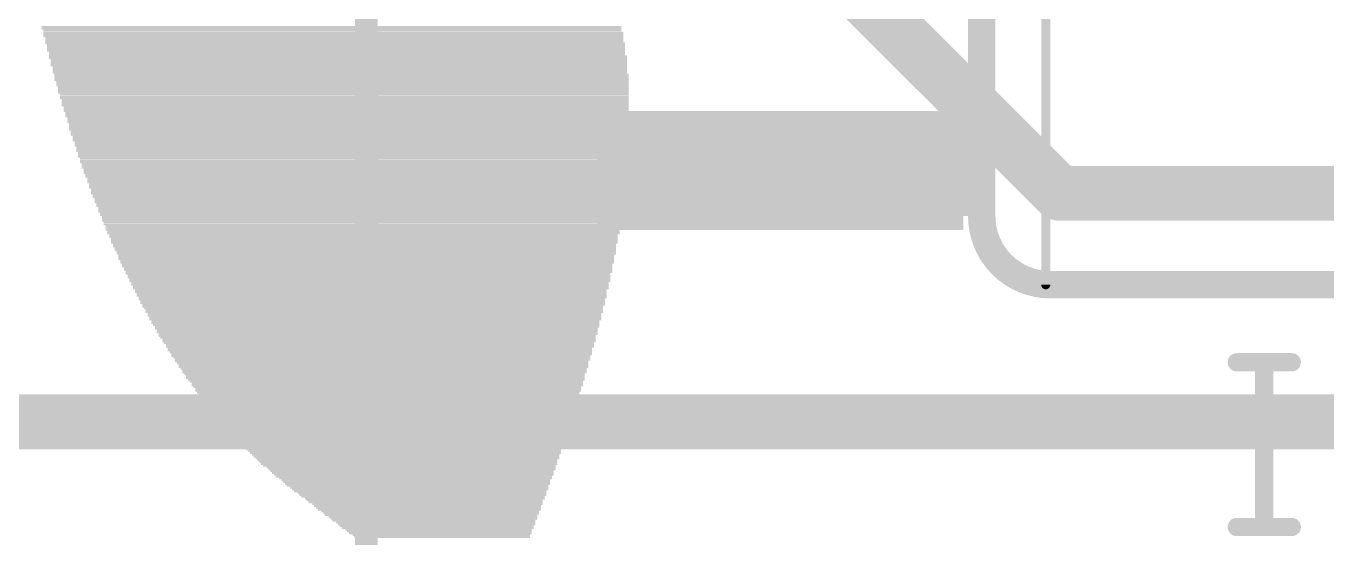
# Model space of a CAD drawing. Extents: x -4.9 to 32, y -0.2 to 25.6.
# Drawn here: x 13.82 to 21.04, y 7.23 to 10.07 of the extents above; entities that cross this region are included whole.
import ezdxf

# ---------------------------------------------------------------- set-up
doc = ezdxf.new("R2010")
doc.units = 0
for name, color, linetype in [('1', 12, 'CONTINUOUS'), ('16', 132, 'CONTINUOUS'), ('200', 40, 'CONTINUOUS'), ('21', 253, 'CONTINUOUS'), ('25', 253, 'CONTINUOUS'), ('51', 253, 'CONTINUOUS')]:
    doc.layers.add(name, color=color, linetype=linetype)

# ---------------------------------------------------------------- blocks, each defined once
blk = doc.blocks.new('RECT')
blk.add_solid([(-0.5, -0.5), (0.5, -0.5), (-0.5, 0.5), (0.5, 0.5)])

msp = doc.modelspace()

# ---------------------------------------------------------------- linework, layer by layer
at = {"layer": '16', "const_width": 0.3048}
for points in [[(11.049, 17.653), (19.558, 9.144)], [(11.557, 10.033), (13.716, 7.874)], [(19.558, 9.144), (26.162, 9.144)], [(13.716, 7.874), (26.035, 7.874)]]:
    msp.add_lwpolyline(points, dxfattribs=at)
at = {"layer": '16', "const_width": 0.1524}
for points in [[(19.558, 9.2202, 1), (19.558, 9.0678)], [(19.5041, 9.0901, 1), (19.6119, 9.1979)], [(13.6621, 7.8201, 1), (13.7699, 7.9279)]]:
    msp.add_lwpolyline(points, format="xyb", dxfattribs=at)
at = {"layer": '21'}
for points, const_width in [([(15.708, 5.558), (15.708, 19.558)], 0.127), ([(19.4818, 18.796), (19.4818, 8.636)], 0.0508), ([(19.1262, 18.415), (19.1262, 9.017)], 0.1524), ([(19.5072, 8.636), (22.6568, 8.636)], 0.1524)]:
    msp.add_lwpolyline(points, dxfattribs=dict(at, const_width=const_width))
for points, const_width in [([(19.1262, 9.017, 0.4142), (19.5072, 8.636)], 0.1524), ([(19.1643, 9.017, 1), (19.0881, 9.017)], 0.0762), ([(19.0881, 9.017, 1), (19.1643, 9.017)], 0.0762), ([(19.5072, 8.6741, 1), (19.5072, 8.5979)], 0.0762), ([(19.5072, 8.5979, 1), (19.5072, 8.6741)], 0.0762), ([(19.4691, 8.636, 1), (19.4945, 8.636)], 0.0254)]:
    msp.add_lwpolyline(points, format="xyb", dxfattribs=dict(at, const_width=const_width))
at = {"layer": '25', "const_width": 0.1016}
for points in [[(20.5431, 8.205), (20.8481, 8.205)], [(20.6956, 7.2898), (20.6956, 8.205)], [(20.5431, 7.2898), (20.8481, 7.2898)]]:
    msp.add_lwpolyline(points, dxfattribs=at)
at = {"layer": '25', "const_width": 0.0508}
for points in [[(20.5431, 8.2304, 1), (20.5431, 8.1796)], [(20.721, 8.205, 1), (20.6702, 8.205)], [(20.8481, 8.1796, 1), (20.8481, 8.2304)], [(20.5431, 7.3152, 1), (20.5431, 7.2644)], [(20.6702, 7.2898, 1), (20.721, 7.2898)], [(20.8481, 7.2644, 1), (20.8481, 7.3152)]]:
    msp.add_lwpolyline(points, format="xyb", dxfattribs=at)

# ---------------------------------------------------------------- block references
at = {"layer": '1', "xscale": 0.6604, "yscale": 2.032, "rotation": 270}
msp.add_blockref('RECT', (18.0086, 9.271), dxfattribs=at)
at = {"layer": '200'}
for p, xscale, yscale in [((15.5143, 10.0685), 3.2206, 0.01), ((15.5143, 10.0584), 3.2206, 0.0102), ((15.5194, 10.0482), 3.2106, 0.0102), ((15.5245, 10.038), 3.2208, 0.01), ((15.5245, 10.0279), 3.2208, 0.0102), ((15.5245, 10.0177), 3.2208, 0.01), ((15.5296, 10.0076), 3.2106, 0.0102), ((15.5296, 9.9974), 3.2106, 0.0102), ((15.5296, 9.9872), 3.2106, 0.01), ((15.5346, 9.9771), 3.2206, 0.0102), ((15.5397, 9.9669), 3.2104, 0.01), ((15.5397, 9.9568), 3.2104, 0.0102), ((15.5397, 9.9466), 3.2104, 0.0102), ((15.5397, 9.9364), 3.2104, 0.01), ((15.5448, 9.9263), 3.2004, 0.0102), ((15.5448, 9.9161), 3.2004, 0.01), ((15.5499, 9.906), 3.2106, 0.0102), ((15.5499, 9.8958), 3.2106, 0.0102), ((15.555, 9.8856), 3.2004, 0.01), ((15.555, 9.8755), 3.2004, 0.0102), ((15.555, 9.8653), 3.2004, 0.01), ((15.555, 9.8552), 3.2004, 0.0102), ((15.56, 9.845), 3.1902, 0.0102), ((15.56, 9.8348), 3.1902, 0.01), ((15.56, 9.8247), 3.1902, 0.0102), ((15.56, 9.8145), 3.1902, 0.01), ((15.5702, 9.8044), 3.1902, 0.0102), ((15.5702, 9.7942), 3.1902, 0.0102), ((15.5702, 9.784), 3.1902, 0.01), ((15.5702, 9.7739), 3.1902, 0.0102), ((15.5753, 9.7637), 3.18, 0.01), ((15.5753, 9.7536), 3.18, 0.0102), ((15.5753, 9.7434), 3.18, 0.0102), ((15.5803, 9.7332), 3.1698, 0.01), ((15.5803, 9.7231), 3.1698, 0.0102), ((15.5803, 9.7129), 3.1698, 0.01), ((15.5803, 9.7028), 3.1698, 0.0102), ((15.5854, 9.6926), 3.1596, 0.0102), ((15.5854, 9.6824), 3.1596, 0.01), ((15.5854, 9.6723), 3.1596, 0.0102), ((15.5905, 9.6621), 3.1496, 0.01), ((15.5905, 9.652), 3.1496, 0.0102), ((15.5905, 9.6418), 3.1496, 0.0102), ((15.5905, 9.6316), 3.1496, 0.01), ((15.5956, 9.6215), 3.1394, 0.0102), ((15.5956, 9.6113), 3.1394, 0.01), ((15.5956, 9.6012), 3.1394, 0.0102), ((15.6007, 9.591), 3.1292, 0.0102), ((15.6007, 9.5808), 3.1292, 0.01), ((15.6007, 9.5707), 3.1292, 0.0102), ((15.6057, 9.5605), 3.119, 0.01), ((15.6057, 9.5504), 3.119, 0.0102), ((15.6057, 9.5402), 3.119, 0.0102), ((15.6108, 9.53), 3.1088, 0.01), ((15.6108, 9.5199), 3.1088, 0.0102), ((15.6108, 9.5097), 3.1088, 0.01), ((15.6108, 9.4996), 3.1088, 0.0102), ((15.6159, 9.4894), 3.0988, 0.0102), ((15.6159, 9.4792), 3.0988, 0.01), ((15.6159, 9.4691), 3.0988, 0.0102), ((15.621, 9.4589), 3.0886, 0.01), ((15.621, 9.4488), 3.0886, 0.0102), ((15.621, 9.4386), 3.0886, 0.0102), ((15.6261, 9.4284), 3.0784, 0.01), ((15.6261, 9.4183), 3.0784, 0.0102), ((15.6261, 9.4081), 3.0784, 0.01), ((15.6311, 9.398), 3.0682, 0.0102), ((15.6311, 9.3878), 3.0682, 0.0102), ((15.6311, 9.3776), 3.0682, 0.01), ((15.6362, 9.3675), 3.058, 0.0102), ((15.6362, 9.3573), 3.058, 0.01), ((15.6362, 9.3472), 3.058, 0.0102), ((15.6362, 9.337), 3.0378, 0.0102), ((15.6362, 9.3268), 3.0378, 0.01), ((15.6362, 9.3167), 3.0378, 0.0102), ((15.6413, 9.3065), 3.0276, 0.01), ((15.6413, 9.2964), 3.0276, 0.0102), ((15.6413, 9.2862), 3.0276, 0.0102), ((15.6464, 9.276), 3.0174, 0.01), ((15.6464, 9.2659), 3.0174, 0.0102), ((15.6464, 9.2557), 3.0174, 0.01), ((15.6515, 9.2456), 3.0074, 0.0102), ((15.6515, 9.2354), 3.0074, 0.0102), ((15.6566, 9.2252), 2.9972, 0.01), ((15.6515, 9.2151), 2.987, 0.0102), ((15.6515, 9.2049), 2.987, 0.01), ((15.6565, 9.1948), 2.9768, 0.0102), ((15.6565, 9.1846), 2.9768, 0.0102), ((15.6565, 9.1744), 2.9768, 0.01), ((15.6616, 9.1643), 2.9666, 0.0102), ((15.6616, 9.1541), 2.9666, 0.01), ((15.6616, 9.144), 2.9666, 0.0102), ((15.6667, 9.1338), 2.9564, 0.0102), ((15.6617, 9.1236), 2.9464, 0.01), ((15.6667, 9.1135), 2.9362, 0.0102), ((15.6667, 9.1033), 2.9362, 0.01), ((15.6667, 9.0932), 2.9362, 0.0102), ((15.6718, 9.083), 2.926, 0.0102), ((15.6718, 9.0728), 2.926, 0.01), ((15.6769, 9.0627), 2.916, 0.0102), ((15.6769, 9.0525), 2.916, 0.01), ((15.6718, 9.0424), 2.9058, 0.0102), ((15.6769, 9.0322), 2.8956, 0.0102), ((15.6769, 9.022), 2.8956, 0.01), ((15.682, 9.0119), 2.8854, 0.0102), ((15.682, 9.0017), 2.8854, 0.01), ((15.682, 8.9916), 2.8854, 0.0102), ((15.6819, 8.9814), 2.865, 0.0102), ((15.6819, 8.9712), 2.865, 0.01), ((15.687, 8.9611), 2.8548, 0.0102), ((15.687, 8.9509), 2.8548, 0.01), ((15.687, 8.9408), 2.8548, 0.0102), ((15.6921, 8.9306), 2.8448, 0.0102), ((15.6921, 8.9204), 2.8448, 0.01), ((15.6921, 8.9103), 2.8244, 0.0102), ((15.6921, 8.9001), 2.8244, 0.01), ((15.6972, 8.89), 2.8142, 0.0102), ((15.6972, 8.8798), 2.8142, 0.0102), ((15.6972, 8.8696), 2.8142, 0.01), ((15.6972, 8.8595), 2.794, 0.0102), ((15.6972, 8.8493), 2.794, 0.01), ((15.7023, 8.8392), 2.7838, 0.0102), ((15.7023, 8.829), 2.7838, 0.0102), ((15.7073, 8.8188), 2.7736, 0.01), ((15.7073, 8.8087), 2.7736, 0.0102), ((15.7074, 8.7985), 2.7534, 0.01), ((15.7074, 8.7884), 2.7534, 0.0102), ((15.7074, 8.7782), 2.7534, 0.0102), ((15.7125, 8.768), 2.7432, 0.01), ((15.7125, 8.7579), 2.7432, 0.0102), ((15.7124, 8.7477), 2.7228, 0.01), ((15.7124, 8.7376), 2.7228, 0.0102), ((15.7175, 8.7274), 2.7126, 0.0102), ((15.7175, 8.7172), 2.7126, 0.01), ((15.7226, 8.7071), 2.7026, 0.0102), ((15.7175, 8.6969), 2.6924, 0.01), ((15.7226, 8.6868), 2.6822, 0.0102), ((15.7226, 8.6766), 2.6822, 0.0102), ((15.7277, 8.6664), 2.672, 0.01), ((15.7277, 8.6563), 2.672, 0.0102), ((15.7277, 8.6461), 2.6518, 0.01), ((15.7277, 8.636), 2.6518, 0.0102), ((15.7328, 8.6258), 2.6416, 0.0102), ((15.7328, 8.6156), 2.6416, 0.01), ((15.7327, 8.6055), 2.6212, 0.0102), ((15.7327, 8.5953), 2.6212, 0.01), ((15.7378, 8.5852), 2.611, 0.0102), ((15.7378, 8.575), 2.611, 0.0102), ((15.7429, 8.5648), 2.6008, 0.01), ((15.7379, 8.5547), 2.5908, 0.0102), ((15.7429, 8.5445), 2.5806, 0.01), ((15.7429, 8.5344), 2.5806, 0.0102), ((15.748, 8.5242), 2.5704, 0.0102), ((15.7429, 8.514), 2.5602, 0.01), ((15.748, 8.5039), 2.5502, 0.0102), ((15.7531, 8.4937), 2.54, 0.01), ((15.7531, 8.4836), 2.54, 0.0102), ((15.7531, 8.4734), 2.5196, 0.0102), ((15.7531, 8.4632), 2.5196, 0.01), ((15.7581, 8.4531), 2.5094, 0.0102), ((15.7581, 8.4429), 2.5094, 0.01), ((15.7582, 8.4328), 2.4892, 0.0102), ((15.7582, 8.4226), 2.4892, 0.0102), ((15.7632, 8.4124), 2.479, 0.01), ((15.7683, 8.4023), 2.4688, 0.0102), ((15.7632, 8.3921), 2.4586, 0.01), ((15.7683, 8.382), 2.4484, 0.0102), ((15.7683, 8.3718), 2.4484, 0.0102), ((15.7734, 8.3616), 2.4384, 0.01), ((15.7683, 8.3515), 2.4282, 0.0102), ((15.7734, 8.3413), 2.418, 0.01), ((15.7785, 8.3312), 2.408, 0.0102), ((15.7785, 8.321), 2.408, 0.0102), ((15.7785, 8.3108), 2.3876, 0.01), ((15.7836, 8.3007), 2.3774, 0.0102), ((15.7836, 8.2905), 2.3774, 0.01), ((15.7835, 8.2804), 2.357, 0.0102), ((15.7835, 8.2702), 2.357, 0.0102), ((15.7886, 8.26), 2.3468, 0.01), ((15.7937, 8.2499), 2.3368, 0.0102), ((15.7886, 8.2397), 2.3266, 0.01), ((15.7937, 8.2296), 2.3164, 0.0102), ((15.7988, 8.2194), 2.3062, 0.0102), ((15.7937, 8.2092), 2.296, 0.01), ((15.7988, 8.1991), 2.286, 0.0102), ((15.8039, 8.1889), 2.2758, 0.01), ((15.8039, 8.1788), 2.2758, 0.0102), ((15.8039, 8.1686), 2.2556, 0.0102), ((15.809, 8.1584), 2.2454, 0.01), ((15.809, 8.1483), 2.2454, 0.0102), ((15.809, 8.1381), 2.225, 0.01), ((15.814, 8.128), 2.2148, 0.0102), ((15.814, 8.1178), 2.2148, 0.0102), ((15.8191, 8.1076), 2.2046, 0.01), ((15.8191, 8.0975), 2.1844, 0.0102), ((15.8242, 8.0873), 2.1742, 0.01), ((15.8242, 8.0772), 2.1742, 0.0102), ((15.8242, 8.067), 2.1538, 0.0102), ((15.8293, 8.0568), 2.1438, 0.01), ((15.8293, 8.0467), 2.1438, 0.0102), ((15.8293, 8.0365), 2.1234, 0.01), ((15.8343, 8.0264), 2.1132, 0.0102), ((15.8394, 8.0162), 2.103, 0.0102), ((15.8445, 8.006), 2.0928, 0.01), ((15.8395, 7.9959), 2.0828, 0.0102), ((15.8445, 7.9857), 2.0726, 0.01), ((15.8496, 7.9756), 2.0624, 0.0102), ((15.8496, 7.9654), 2.0422, 0.0102), ((15.8496, 7.9552), 2.0422, 0.01), ((15.8547, 7.9451), 2.032, 0.0102), ((15.8547, 7.9349), 2.0116, 0.01), ((15.8597, 7.9248), 2.0014, 0.0102), ((15.8648, 7.9146), 1.9912, 0.0102), ((15.8648, 7.9044), 1.971, 0.01), ((15.8648, 7.8943), 1.971, 0.0102), ((15.8699, 7.8841), 1.9608, 0.01), ((15.8699, 7.874), 1.9404, 0.0102), ((15.875, 7.8638), 1.9304, 0.0102), ((15.8801, 7.8536), 1.9202, 0.01), ((15.8801, 7.8435), 1.9, 0.0102), ((15.8852, 7.8333), 1.8898, 0.01), ((15.8903, 7.8232), 1.8796, 0.0102), ((15.8852, 7.813), 1.8694, 0.0102), ((15.8902, 7.8028), 1.8592, 0.01), ((15.8953, 7.7927), 1.849, 0.0102), ((15.8953, 7.7825), 1.8288, 0.01), ((15.9004, 7.7724), 1.8186, 0.0102), ((15.9055, 7.7622), 1.8084, 0.0102), ((15.9055, 7.752), 1.7882, 0.01), ((15.9106, 7.7419), 1.778, 0.0102), ((15.9156, 7.7317), 1.7678, 0.01), ((15.9156, 7.7216), 1.7474, 0.0102), ((15.9207, 7.7114), 1.7372, 0.0102), ((15.9258, 7.7012), 1.7272, 0.01), ((15.9258, 7.6911), 1.7068, 0.0102), ((15.9309, 7.6809), 1.6968, 0.01), ((15.936, 7.6708), 1.6866, 0.0102), ((15.936, 7.6606), 1.6662, 0.0102), ((15.941, 7.6504), 1.656, 0.01), ((15.9461, 7.6403), 1.6458, 0.0102), ((15.9461, 7.6301), 1.6256, 0.01), ((15.9563, 7.62), 1.6052, 0.0102), ((15.9613, 7.6098), 1.595, 0.0102), ((15.9614, 7.5996), 1.5748, 0.01), ((15.9664, 7.5895), 1.5646, 0.0102), ((15.9715, 7.5793), 1.5544, 0.01), ((15.9715, 7.5692), 1.534, 0.0102), ((15.9817, 7.559), 1.5138, 0.0102), ((15.9817, 7.5488), 1.4936, 0.01), ((15.9868, 7.5387), 1.4834, 0.0102), ((15.9919, 7.5285), 1.4732, 0.01), ((15.9918, 7.5184), 1.4528, 0.0102), ((16.002, 7.5082), 1.4326, 0.0102), ((16.0071, 7.498), 1.4224, 0.01), ((16.0071, 7.4879), 1.402, 0.0102), ((16.0172, 7.4777), 1.3816, 0.01), ((16.0223, 7.4676), 1.3716, 0.0102), ((16.0223, 7.4574), 1.3512, 0.0102), ((16.0325, 7.4472), 1.331, 0.01), ((16.0325, 7.4371), 1.3106, 0.0102), ((16.0375, 7.4269), 1.3004, 0.01), ((16.0477, 7.4168), 1.28, 0.0102), ((16.0477, 7.4066), 1.2598, 0.0102), ((16.0528, 7.3964), 1.2496, 0.01), ((16.0579, 7.3863), 1.2396, 0.0102), ((16.063, 7.3761), 1.209, 0.01), ((16.068, 7.366), 1.1988, 0.0102), ((16.068, 7.3558), 1.1784, 0.0102), ((16.0782, 7.3456), 1.1582, 0.01), ((16.0833, 7.3355), 1.148, 0.0102), ((16.0833, 7.3253), 1.1278, 0.01), ((16.0934, 7.3152), 1.1074, 0.0102), ((16.0985, 7.305), 1.0972, 0.0102), ((16.0985, 7.2948), 1.0768, 0.01), ((16.1036, 7.2847), 1.0668, 0.0102), ((16.1087, 7.2745), 1.0364, 0.01), ((16.1138, 7.2644), 1.0262, 0.0102), ((16.1189, 7.2542), 1.016, 0.0102), ((16.1239, 7.244), 0.9854, 0.01), ((16.129, 7.2339), 0.9754, 0.0102)]:
    msp.add_blockref('RECT', p, dxfattribs=dict(at, xscale=xscale, yscale=yscale))
at = {"layer": '51', "xscale": 0.508, "yscale": 1.143, "rotation": 270}
msp.add_blockref('RECT', (18.5547, 9.271), dxfattribs=at)

doc.saveas('drawing.dxf')
